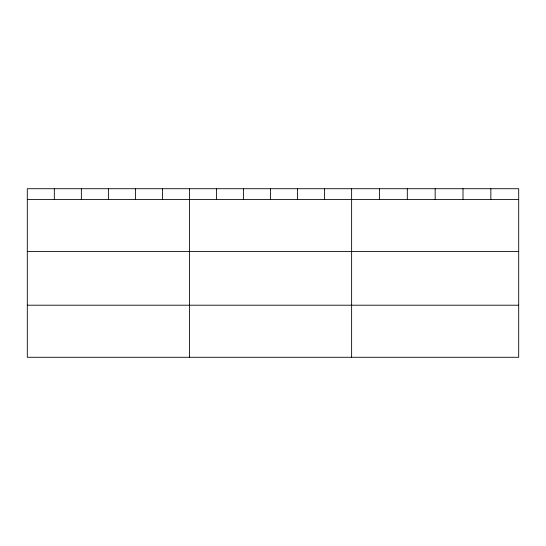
<?xml version="1.0" encoding="UTF-8"?>
<svg xmlns="http://www.w3.org/2000/svg" width="546" height="546" viewBox="0 0 546 546"><rect width="100%" height="100%" fill="white"/><g stroke="black" fill="none" stroke-linecap="round" stroke-linejoin="round"><path stroke-width="0.82" d="M518.7 251.556L518.7 188.718L27.3 188.718L27.3 357.282L518.7 357.282L518.7 251.556L27.3 251.556M27.3 199.488L518.7 199.488M27.3 305.207L518.7 305.207M490.854 188.718L490.854 199.488M463.008 188.718L463.008 199.488M435.162 188.718L435.162 199.488M407.316 188.718L407.316 199.488M379.47 188.718L379.47 199.488M351.624 188.718L351.624 357.282M324.597 188.718L324.597 199.488M297.57 188.718L297.57 199.488M270.543 188.718L270.543 199.488M243.516 188.718L243.516 199.488M216.489 188.718L216.489 199.488M189.462 188.718L189.462 357.282M162.435 188.718L162.435 199.488M135.408 188.718L135.408 199.488M108.381 188.718L108.381 199.488M81.354 188.718L81.354 199.488M54.327 188.718L54.327 199.488"/></g></svg>
